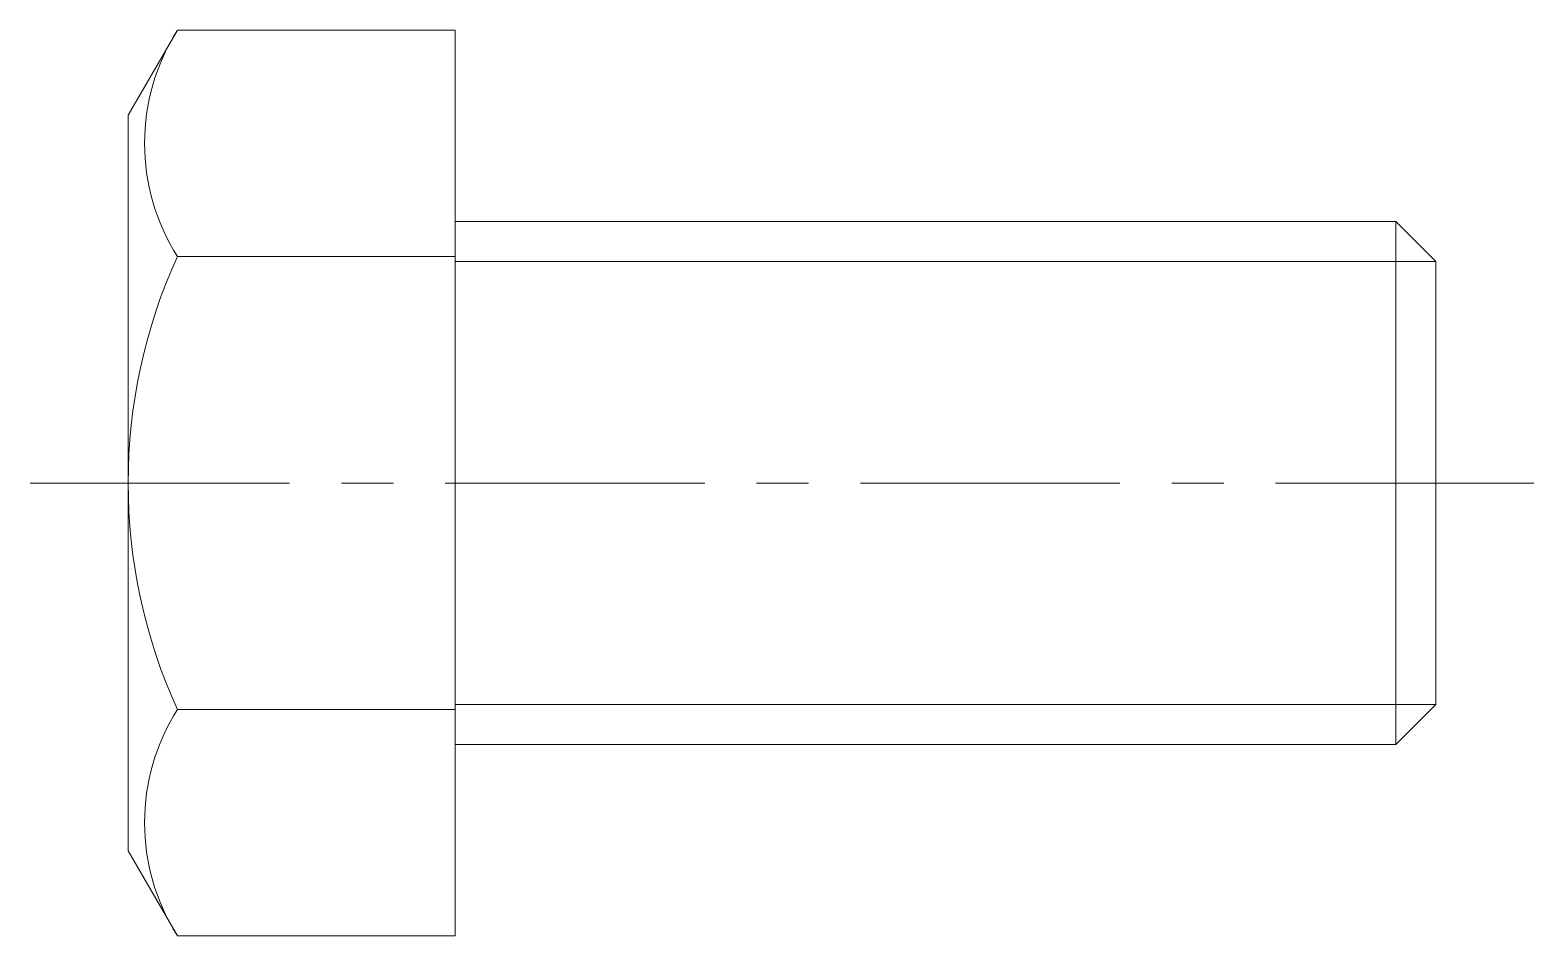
# Model space of a CAD drawing. Header units: millimetres. Extents: x -13 to 33, y -13.9 to 13.9.
import ezdxf

# ---------------------------------------------------------------- set-up
doc = ezdxf.new("R2010")
doc.units = ezdxf.units.MM
doc.header["$LTSCALE"] = 0.5
doc.linetypes.add('CENTER', pattern=[50.8, 31.75, -6.35, 6.35, -6.35])
doc.layers.get('0').update_dxf_attribs({"color": 9, "lineweight": 15})

msp = doc.modelspace()

# ---------------------------------------------------------------- linework, layer by layer
at = {"ltscale": 0.5}
for p, q in [((-8.495, 13.856), (-10, 11.25)), ((0, 13.856), (-8.495, 13.856)), ((0, 13.856), (0, -13.856)), ((-10, 11.25), (-10, -11.25)), ((0, 8), (28.773, 8)), ((30, 6.773), (28.773, 8)), ((28.773, 8), (28.773, -8)), ((0, 6.928), (-8.495, 6.928)), ((30, -6.773), (30, 6.773)), ((28.773, -8), (30, -6.773)), ((0, -6.928), (-8.495, -6.928)), ((0, -8), (28.773, -8)), ((-8.495, -13.856), (-10, -11.25)), ((0, -13.856), (-8.495, -13.856))]:
    msp.add_line(p, q, dxfattribs=at)
at = {"color": 5, "ltscale": 0.5}
for p, q in [((0, 6.773), (30, 6.773)), ((0, -6.773), (30, -6.773))]:
    msp.add_line(p, q, dxfattribs=at)
at = {"color": 1, "linetype": 'CENTER', "ltscale": 0.5}
msp.add_line((-13, 0), (33, 0), dxfattribs=at)
at = {"ltscale": 0.5}
for centre, radius, start, end in [((-3.006, 10.392), 6.491, 147.7431, 212.2569), ((6.701, 0), 16.701, 155.4913, 204.5087), ((-3.006, -10.392), 6.491, 147.7431, 212.2569)]:
    msp.add_arc(centre, radius, start, end, dxfattribs=at)

doc.saveas('drawing.dxf')
